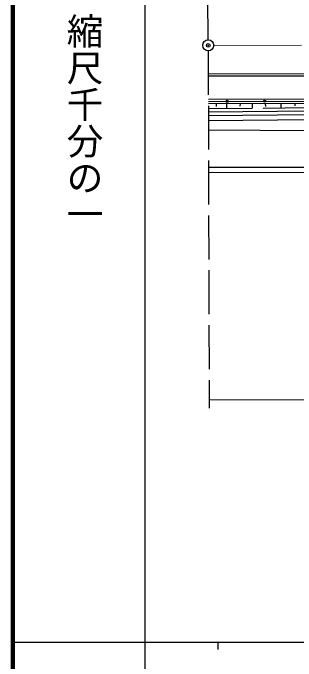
# Model space of a CAD drawing. Units: millimetres, scale not verified. Extents: x 40000 to 680000, y 20000 to 380000.
# Drawn here: x 40000 to 78664, y 202409 to 290998 of the extents above; entities that cross this region are included whole.
import ezdxf
from ezdxf.enums import TextEntityAlignment as Align

# ---------------------------------------------------------------- set-up
doc = ezdxf.new("R2010")
doc.units = ezdxf.units.MM
doc.header["$LTSCALE"] = 1000
doc.header["$PDMODE"] = 32
doc.header["$PDSIZE"] = 500
doc.linetypes.add('CHAIN', pattern=[18.5, 12, -1.5, 3.5, -1.5])
doc.linetypes.add('DASHED', pattern=[7.5, 6, -1.5])
for name, color, linetype, lineweight in [('M-BGD', 7, 'Continuous', 25), ('M-BMK', 2, 'CHAIN', 13), ('M-BMK-SRVR', 3, 'Continuous', 25), ('M-STR-HTXT', 7, 'Continuous', 13), ('M-TTL', 2, 'Continuous', 140), ('M-TTL-BAND', 7, 'Continuous', 25)]:
    doc.layers.add(name, color=color, linetype=linetype, lineweight=lineweight)
doc.layers.add('M-OTRS', color=6, linetype='Continuous')
doc.styles.add('@ＭＳ ゴシック', font='')
doc.styles.get('@ＭＳ ゴシック').set_extended_font_data('@MS Gothic')

msp = doc.modelspace()

# ---------------------------------------------------------------- linework, layer by layer
at = {"layer": 'M-BGD', "linetype": 'DASHED'}
for p, q in [((66659, 287317), (66263, 323824)), ((66669, 285817), (66795, 236961)), ((66690, 277937), (145353, 278646))]:
    msp.add_line(p, q, dxfattribs=at)
at = {"layer": 'M-BGD'}
for p, q in [((66677, 282694), (144856, 282759)), ((66678, 282394), (144856, 282459)), ((66686, 279209), (145346, 279461)), ((66687, 278909), (143617, 279155)), ((66688, 278609), (145348, 278861)), ((66691, 277462), (145395, 278223)), ((67743, 278612), (67755, 278211)), ((69152, 278617), (69157, 277959)), ((71012, 278623), (70995, 278274)), ((72684, 278628), (72684, 277991)), ((74465, 278634), (74488, 278217)), ((76583, 278641), (76583, 278026)), ((78490, 278647), (78484, 278320)), ((66692, 276962), (145395, 277723)), ((66694, 276296), (145395, 276995)), ((81551, 274903), (66697, 274968)), ((66710, 269919), (142104, 269809)), ((66712, 269219), (142103, 269109))]:
    msp.add_line(p, q, dxfattribs=at)
for centre in [(69252, 278917), (74380, 278933)]:
    msp.add_circle(centre, 150, dxfattribs=at)
at = {"layer": 'M-BMK'}
msp.add_line((67418, 286568), (166860, 286666), dxfattribs=at)
at = {"layer": 'M-BMK-SRVR'}
msp.add_circle((66668, 286567), 750, dxfattribs=at)
at = {"layer": 'M-OTRS'}
msp.add_point((66668, 286567), dxfattribs=at)
at = {"layer": 'M-STR-HTXT'}
msp.add_line((66792, 238118), (145989, 238096), dxfattribs=at)
at = {"layer": 'M-TTL'}
msp.add_line((40000, 380000), (40000, 20000), dxfattribs=at)
at = {"layer": 'M-TTL-BAND'}
for p, q in [((58000, 370000), (58000, 20000)), ((40000, 205000), (579000, 205000)), ((68000, 205000), (68000, 204000))]:
    msp.add_line(p, q, dxfattribs=at)

# ---------------------------------------------------------------- texts
at = {"layer": 'M-TTL-BAND', "style": '@ＭＳ ゴシック'}
msp.add_text('縮尺千分の一', height=3666, rotation=270, dxfattribs=at).set_placement((49777, 261030), align=Align.MIDDLE_RIGHT)

doc.saveas('drawing.dxf')
